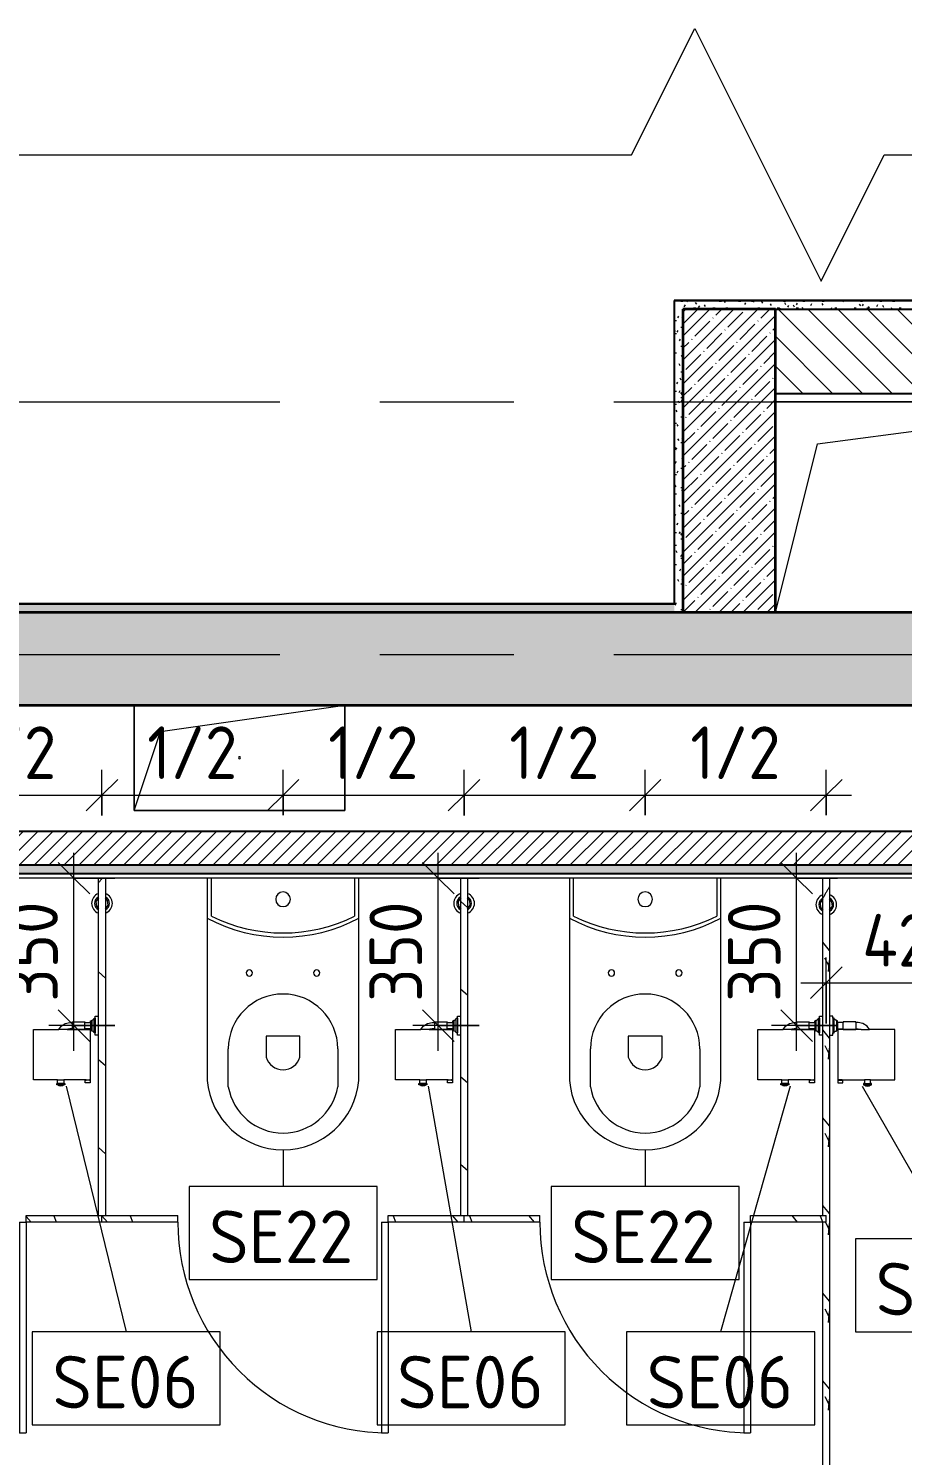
# Model space of a CAD drawing. Header units: millimetres. Extents: x 54725 to 263872, y -8553 to 29614.
# Drawn here: x 97420 to 99496, y 8598 to 11986 of the extents above; entities that cross this region are included whole.
import ezdxf

# ---------------------------------------------------------------- set-up
doc = ezdxf.new("R2010")
doc.units = ezdxf.units.MM
doc.linetypes.add('Осевая', pattern=[1587.5, 317.5, -238.125, 793.75, -238.125])
for name, color, linetype, lineweight in [('A-ANNO-DIMS', 7, 'Continuous', 9), ('A-ANNO-DIMS-50', 7, 'Continuous', 9), ('A-DETL-GENF', 7, 'Continuous', 9), ('A-DOOR', 7, 'Continuous', 9), ('A-GENM', 7, 'Continuous', 9), ('I-WALL', 7, 'Continuous', 9), ('P-SANR-FIXT-IDEN', 7, 'Continuous', 9), ('Оси-2', 7, 'Осевая', 9)]:
    doc.layers.add(name, color=color, linetype=linetype, lineweight=lineweight)
for name, color, linetype, lineweight, true_color in [('A-DETL-GENF-1', 7, 'Continuous', 9, 0x4994b4), ('A-WALL-1', 7, 'Continuous', 35, 0x3c3c3c), ('A-WALL-3', 7, 'Continuous', 25, 0x3c3c3c), ('A-WALL-FNSH-2', 7, 'Continuous', 15, 0x3c3c3c), ('P-SANR-FIXT-1', 7, 'Continuous', 15, 0x4994b4)]:
    doc.layers.add(name, color=color, linetype=linetype, lineweight=lineweight, true_color=true_color)
doc.styles.add('GOST Common', font='GOST_Common.ttf', dxfattribs={"height": 125})
doc.styles.add('ISOCPEUR', font='isocpeur.ttf', dxfattribs={"width": 0.9, "height": 125})
doc.dimstyles.new('ISO-2_5_0_9К_БОЛЬШОЙ', dxfattribs={"dimscale": 304.8, "dimtxt": 124.497647, "dimasz": 0.246063, "dimexe": 0.19685, "dimexo": 0.492126, "dimgap": 0, "dimtad": 1, "dimdec": 0, "dimrnd": 10, "dimzin": 0, "dimdsep": 46, "dimtxsty": 'ISOCPEUR', "dimblk1": 'OBLIQUE', "dimblk2": 'OBLIQUE', "dimsah": 1, "dimcen": 0.09, "dimdle": 0.19685, "dimazin": 0, "dimtfac": 1, "dimtdec": 4, "dimtix": 1, "dimtmove": 0, "dimatfit": 3, "dimfxl": 1, "dimtvp": 1, "dimtolj": 1, "dimtzin": 0, "dimarcsym": 2})
pattern_1 = [(45, (1555.134, 0), (-28.51196, 28.51196), []), (45, (1583.646, 0), (-28.51196, 28.51196), [50.403, -10.081, 1.676, -8.404])]
pattern_2 = [(0, (1555.134, 0), (60.96, 15.24), [5.029, -40.691, 5.029, -40.691, -243.84]), (0, (1555.134, 0), (60.96, 15.24), [-91.44, 5.029, -86.411, 5.029, -40.691, -106.68]), (0, (1555.134, 0), (60.96, 15.24), [-228.6, 5.029, -25.451, 5.029, -71.171]), (120, (1577.994, 7.62), (-43.6782272, 45.1729086), [5.029, -40.691, 5.029, -40.691, -243.84]), (120, (1577.994, 7.62), (-43.6782272, 45.1729086), [-91.44, 5.029, -86.411, 5.029, -40.691, -106.68]), (120, (1577.994, 7.62), (-43.6782272, 45.1729086), [-228.6, 5.029, -25.451, 5.029, -71.171]), (240, (1585.614, 38.1), (-17.2817728, -60.4129086), [5.029, -40.691, 5.029, -40.691, -243.84]), (240, (1585.614, 38.1), (-17.2817728, -60.4129086), [-91.44, 5.029, -86.411, 5.029, -40.691, -106.68]), (240, (1585.614, 38.1), (-17.2817728, -60.4129086), [-228.6, 5.029, -25.451, 5.029, -71.171])]
pattern_3 = [(288.435, (96055.355, 9160), (208.250902, -416.49961), [79.025, -579.519]), (319.399, (96080.345, 9085.03), (1249.5049425, -1041.2430683), [38.399, -1881.571]), (316.848, (95901.25, 9060.04), (3123.769422, -2915.4788923), [91.346, -4475.934]), (289.983, (95967.89, 8997.565), (624.746965, -1666.001328), [48.75, -2388.754]), (270, (95984.55, 9160), (208.25, -208.25), [41.65, -166.6]), (298.443, (95984.55, 9118.35), (-1457.75313005, 2707.24838793), [113.682, -5570.435]), (264.289, (96038.695, 9018.39), (208.2636477, 1874.2483835), [41.858, -2051.029]), (309.806, (96034.53, 8976.74), (-833.007541, 1041.2439595), [32.53, -1593.955])]
pattern_4 = [(288.435, (96915.355, 9160), (208.250902, -416.49961), [79.025, -579.519]), (319.399, (96940.345, 9085.03), (1249.5049425, -1041.2430683), [38.399, -1881.571]), (316.848, (96761.25, 9060.04), (3123.769422, -2915.4788923), [91.346, -4475.934]), (289.983, (96827.89, 8997.565), (624.746965, -1666.001328), [48.75, -2388.754]), (270, (96844.55, 9160), (208.25, -208.25), [41.65, -166.6]), (298.443, (96844.55, 9118.35), (-1457.75313005, 2707.24838793), [113.682, -5570.435]), (264.289, (96898.695, 9018.39), (208.2636477, 1874.2483835), [41.858, -2051.029]), (309.806, (96894.53, 8976.74), (-833.007541, 1041.2439595), [32.53, -1593.955])]
pattern_5 = [(288.435, (97775.355, 9160), (208.250902, -416.49961), [79.025, -579.519]), (319.399, (97800.345, 9085.03), (1249.5049425, -1041.2430683), [38.399, -1881.571]), (316.848, (97621.25, 9060.04), (3123.769422, -2915.4788923), [91.346, -4475.934]), (289.983, (97687.89, 8997.565), (624.746965, -1666.001328), [48.75, -2388.754]), (270, (97704.55, 9160), (208.25, -208.25), [41.65, -166.6]), (298.443, (97704.55, 9118.35), (-1457.75313005, 2707.24838793), [113.682, -5570.435]), (264.289, (97758.695, 9018.39), (208.2636477, 1874.2483835), [41.858, -2051.029]), (309.806, (97754.53, 8976.74), (-833.007541, 1041.2439595), [32.53, -1593.955])]

# ---------------------------------------------------------------- blocks, each defined once
blk = doc.blocks.new('FP_52-Фрагмент 1_11_ Групповая ячейка')
at = {"layer": 'A-GENM'}
for p, q in [((15.8, 8), (17.2, 7.1)), ((17.2, 7.1), (18.7, 6.1)), ((18.7, 6.1), (20.2, 5.2)), ((20.2, 5.2), (21.7, 4.2)), ((21.7, 4.2), (23.3, 3.3)), ((23.3, 3.3), (24.9, 2.4)), ((24.9, 2.4), (26.5, 1.4)), ((26.5, 1.4), (28.1, 0.5)), ((28.1, 0.5), (29.8, -0.5)), ((29.8, -0.5), (31.4, -1.4)), ((31.4, -1.4), (33.1, -2.4)), ((33.1, -2.4), (34.8, -3.3)), ((34.8, -3.3), (36.6, -4.2)), ((36.6, -4.2), (38.3, -5.2)), ((38.3, -5.2), (40, -6.1)), ((40, -6.1), (41.8, -7.1)), ((41.8, -7.1), (43.5, -8))]:
    blk.add_line(p, q, dxfattribs=at)
blk = doc.blocks.new('131_Сантехническая перегородка 7 - СП-1-30858579-Фрагмент 1_11_ Групповая ячейка')
at = {"layer": 'A-GENM'}
h = blk.add_hatch(dxfattribs=at)
h.set_pattern_fill('FP_39', color=256, style=0, pattern_type=2)
h.set_pattern_definition([(198.435, (9964.92, -97705.355), (-416.49961, -208.250902), [79.025, -579.519]), (229.399, (9889.95, -97730.345), (-1041.2430683, -1249.5049425), [38.399, -1881.571]), (226.848, (9864.96, -97551.25), (-2915.4788923, -3123.769422), [91.346, -4475.934]), (199.983, (9802.485, -97617.89), (-1666.001328, -624.746965), [48.75, -2388.754]), (180, (9964.92, -97634.55), (-208.25, -208.25), [41.65, -166.6]), (208.443, (9923.27, -97634.55), (2707.24838793, 1457.75313005), [113.682, -5570.435]), (174.289, (9823.31, -97688.695), (1874.2483835, -208.2636477), [41.858, -2051.029]), (219.806, (9781.66, -97684.53), (1041.2439595, 833.007541), [32.53, -1593.955])])
h.paths.add_polyline_path([(2165.9, -8), (2165.9, 8), (45.9, 8), (45.9, -8), (796.9, -8), (796.9, 0), (812.9, 0), (812.9, -8), (2027.8, -8)])
for p, q in [((-4.1, 8), (45.9, 8)), ((45.9, 8), (2165.9, 8)), ((45.9, -8), (-4.1, -8)), ((796.9, -8), (45.9, -8)), ((2165.9, -8), (812.9, -8))]:
    blk.add_line(p, q, dxfattribs=at)
at = {"layer": 'A-GENM', "flags": 128}
for points in [[(71.5, 8), (62.7, 14.5), (51.9, 13.4), (45.9, 8)], [(45.9, -8), (54.7, -14.5), (65.5, -13.4), (71.5, -8)]]:
    blk.add_lwpolyline(points, dxfattribs=at)
at = {"layer": 'A-GENM'}
for radius, start, end in [(24.6, 19.9113, 160.0887), (17.6, 28.9731, 151.0269), (15.1, 126.8617, 139.5341), (15.1, 78.8699, 82.6459), (15.1, 40.4659, 53.124), (24.6, 199.9113, 340.0887), (17.6, 208.9731, 331.0269), (15.1, 220.4659, 233.124), (15.1, 258.8699, 262.6459), (15.1, 306.8617, 319.5341)]:
    blk.add_arc((58.7, 0), radius, start, end, dxfattribs=at)
blk.add_blockref('FP_52-Фрагмент 1_11_ Групповая ячейка', (0, 0), dxfattribs=at)
blk = doc.blocks.new('FP_53-Фрагмент 1_11_ Групповая ячейка')
at = {"layer": 'A-GENM'}
blk.add_line((0, 8), (0, -8), dxfattribs=at)
blk = doc.blocks.new('131_Сантехническая перегородка 6 - СП-1-30839354-Фрагмент 1_11_ Групповая ячейка')
at = {"layer": 'A-GENM'}
h = blk.add_hatch(dxfattribs=at)
h.set_pattern_fill('FP_40', color=256, style=0, pattern_type=2)
h.set_pattern_definition([(198.435, (9968, -96845.355), (-416.49961, -208.250902), [79.025, -579.519]), (229.399, (9893.03, -96870.345), (-1041.2430683, -1249.5049425), [38.399, -1881.571]), (226.848, (9868.04, -96691.25), (-2915.4788923, -3123.769422), [91.346, -4475.934]), (199.983, (9805.565, -96757.89), (-1666.001328, -624.746965), [48.75, -2388.754]), (180, (9968, -96774.55), (-208.25, -208.25), [41.65, -166.6]), (208.443, (9926.35, -96774.55), (2707.24838793, 1457.75313005), [113.682, -5570.435]), (174.289, (9826.39, -96828.695), (1874.2483835, -208.2636477), [41.858, -2051.029]), (219.806, (9784.74, -96824.53), (1041.2439595, 833.007541), [32.53, -1593.955])])
h.paths.add_polyline_path([(800, 0), (800, 8), (50, 8), (50, -8), (800, -8)])
for p, q in [((0, 8), (50, 8)), ((50, 8), (800, 8)), ((50, -8), (0, -8)), ((800, -8), (50, -8))]:
    blk.add_line(p, q, dxfattribs=at)
at = {"layer": 'A-GENM', "flags": 128}
for points in [[(71.5, 8), (62.7, 14.5), (51.9, 13.4), (45.9, 8)], [(45.9, -8), (54.7, -14.5), (65.5, -13.4), (71.5, -8)]]:
    blk.add_lwpolyline(points, dxfattribs=at)
at = {"layer": 'A-GENM'}
for radius, start, end in [(24.6, 19.9113, 160.0887), (17.6, 28.9731, 151.0269), (15.1, 126.8617, 139.5341), (15.1, 78.8699, 82.6459), (15.1, 40.4659, 53.124), (24.6, 199.9113, 340.0887), (17.6, 208.9731, 331.0269), (15.1, 220.4659, 233.124), (15.1, 258.8699, 262.6459), (15.1, 306.8617, 319.5341)]:
    blk.add_arc((58.7, 0), radius, start, end, dxfattribs=at)
blk.add_blockref('FP_53-Фрагмент 1_11_ Групповая ячейка', (0, 0), dxfattribs=at)
blk = doc.blocks.new('GM_Отверстие прямоугольное _в плите_ - Отверстие-V54-Фрагмент 1_11_ Групповая ячейка')
at = {"layer": 'A-GENM'}
for p, q in [((-250, -125), (-250, 125)), ((-250, 125), (-250, -125)), ((-187.5, 62.5), (250, 125)), ((250, 125), (250, -125)), ((250, -125), (250, 125)), ((-250, -125), (-187.5, 62.5)), ((250, -125), (-250, -125)), ((-250, -125), (250, -125))]:
    blk.add_line(p, q, dxfattribs=at)
for start, end in [(360, 180), (180, 360)]:
    blk.add_arc((0, 0), 2.5, start, end, dxfattribs=at)
blk = doc.blocks.new('GM_Отверстие прямоугольное _в плите_ - Отверстие-21716910-Фрагмент 1_11_ Групповая ячейка')
at = {"layer": 'A-GENM'}
for p, q in [((-425, 250), (425, 250)), ((425, 250), (-425, 250)), ((-325, 150), (425, 250)), ((425, 250), (425, -250)), ((425, -250), (425, 250)), ((-425, -250), (-325, 150))]:
    blk.add_line(p, q, dxfattribs=at)
for start, end in [(360, 180), (180, 360)]:
    blk.add_arc((0, 0), 2.5, start, end, dxfattribs=at)
blk = doc.blocks.new('WC Seat_2 with Cistern-Wall Based - SE22-33487382-Фрагмент 1_11_ Групповая ячейка')
at = {"layer": 'P-SANR-FIXT-1'}
for p, q in [((-55, 485.5), (-55, 100.5)), ((-5, 410.5), (-5, 500.5)), ((255, 500.5), (255, 410.5)), ((305, 100.5), (305, 485.5)), ((85, 430.5), (85, 380.5)), ((165, 380.5), (165, 430.5)), ((85, 380.5), (165, 380.5)), ((-55, 100.5), (-55, 5.5)), ((-45, 5.5), (-45, 95.6)), ((295, 95.6), (295, 5.5)), ((305, 5.5), (305, 100.5))]:
    blk.add_line(p, q, dxfattribs=at)
for centre, radius, start, end in [((125, 469.8), 180.7, 4.9791, 175.0209), ((125, 478.7), 131.8, 9.5273, 170.4727), ((125, 418.8), 41.7, 16.2602, 163.7398), ((125, 410.5), 130, 180, 360), ((45, 230.5), 7.5, 0, 180), ((205, 230.5), 7.5, 0, 180), ((45, 230.5), 7.5, 180, 360), ((205, 230.5), 7.5, 180, 360), ((125, -237), 382.5, 61.9275, 118.0725), ((125, -247), 382.5, 63.6122, 116.3878), ((125, 55.5), 17.5, 0, 180), ((125, 55.5), 17.5, 180, 360)]:
    blk.add_arc(centre, radius, start, end, dxfattribs=at)
blk = doc.blocks.new('131_Сантехническая перегородка_Дверь 5 - СД-1-V70-Фрагмент 1_11_ Групповая ячейка')
at = {"layer": 'A-DOOR'}
h = blk.add_hatch(dxfattribs=at)
h.set_pattern_fill('FP_43', color=256, style=0, pattern_type=2)
h.set_pattern_definition(pattern_3)
h.paths.add_polyline_path([(930, 8), (750, 8), (750, -8), (930, -8)])
at = {"layer": 'A-GENM'}
h = blk.add_hatch(dxfattribs=at)
h.set_pattern_fill('FP_43', color=256, style=0, pattern_type=2)
h.set_pattern_definition(pattern_3)
h.paths.add_polyline_path([(250, 8), (70, 8), (70, -8), (250, -8)])
at = {"layer": 'A-DOOR'}
for p, q in [((266, 508), (250, 508)), ((250, 8), (250, 508)), ((266, 8), (266, 508)), ((266, 8), (250, 8))]:
    blk.add_line(p, q, dxfattribs=at)
blk.add_arc((250, 8), 500, 360, 90, dxfattribs=at)
at = {"layer": 'A-GENM'}
for p, q in [((70, 8), (250, 8)), ((70, 8), (70, -8)), ((250, 8), (250, -8)), ((750, 8), (930, 8)), ((750, 8), (750, -8)), ((930, 8), (930, -8)), ((250, -8), (70, -8)), ((930, -8), (750, -8))]:
    blk.add_line(p, q, dxfattribs=at)
blk = doc.blocks.new('131_Сантехническая перегородка_Дверь 5 - СД-1-V71-Фрагмент 1_11_ Групповая ячейка')
at = {"layer": 'A-DOOR'}
h = blk.add_hatch(dxfattribs=at)
h.set_pattern_fill('FP_44', color=256, style=0, pattern_type=2)
h.set_pattern_definition(pattern_4)
h.paths.add_polyline_path([(750, 8), (750, -8), (930, -8), (930, 8)])
at = {"layer": 'A-GENM'}
h = blk.add_hatch(dxfattribs=at)
h.set_pattern_fill('FP_44', color=256, style=0, pattern_type=2)
h.set_pattern_definition(pattern_4)
h.paths.add_polyline_path([(70, 8), (70, -8), (250, -8), (250, 8)])
at = {"layer": 'A-DOOR'}
for p, q in [((266, 508), (250, 508)), ((250, 8), (250, 508)), ((266, 8), (266, 508)), ((266, 8), (250, 8))]:
    blk.add_line(p, q, dxfattribs=at)
blk.add_arc((250, 8), 500, 360, 90, dxfattribs=at)
at = {"layer": 'A-GENM'}
for p, q in [((70, 8), (250, 8)), ((70, 8), (70, -8)), ((250, 8), (250, -8)), ((750, 8), (930, 8)), ((750, 8), (750, -8)), ((930, 8), (930, -8)), ((250, -8), (70, -8)), ((930, -8), (750, -8))]:
    blk.add_line(p, q, dxfattribs=at)
blk = doc.blocks.new('131_Сантехническая перегородка_Дверь 5 - СД-1-V72-Фрагмент 1_11_ Групповая ячейка')
at = {"layer": 'A-DOOR'}
h = blk.add_hatch(dxfattribs=at)
h.set_pattern_fill('FP_45', color=256, style=0, pattern_type=2)
h.set_pattern_definition(pattern_5)
h.paths.add_polyline_path([(750, 8), (750, -8), (930, -8), (930, 8)])
at = {"layer": 'A-GENM'}
h = blk.add_hatch(dxfattribs=at)
h.set_pattern_fill('FP_45', color=256, style=0, pattern_type=2)
h.set_pattern_definition(pattern_5)
h.paths.add_polyline_path([(70, 8), (70, -8), (250, -8), (250, 8)])
at = {"layer": 'A-DOOR'}
for p, q in [((266, 508), (250, 508)), ((250, 8), (250, 508)), ((266, 8), (266, 508)), ((266, 8), (250, 8))]:
    blk.add_line(p, q, dxfattribs=at)
blk.add_arc((250, 8), 500, 360, 90, dxfattribs=at)
at = {"layer": 'A-GENM'}
for p, q in [((70, 8), (250, 8)), ((70, 8), (70, -8)), ((250, 8), (250, -8)), ((750, 8), (930, 8)), ((750, 8), (750, -8)), ((930, 8), (930, -8)), ((250, -8), (70, -8)), ((930, -8), (750, -8))]:
    blk.add_line(p, q, dxfattribs=at)
blk = doc.blocks.new('FP_74-Фрагмент 1_11_ Групповая ячейка')
at = {"layer": 'A-GENM'}
for p, q in [((-0.5, 2.6), (-0.3, 1.7)), ((-0.3, 1.7), (0, 0.9)), ((0, 8), (0, -8)), ((0, 0.9), (0.5, 0)), ((0.5, 0), (1.1, -0.9)), ((1.1, -0.9), (1.9, -1.8)), ((1.9, -1.8), (2.8, -2.6)), ((2.8, -2.6), (3.8, -3.5)), ((3.8, -3.5), (4.9, -4.4)), ((4.9, -4.4), (6.2, -5.2)), ((6.2, -5.2), (7.6, -6.1)), ((7.6, -6.1), (9.1, -7))]:
    blk.add_line(p, q, dxfattribs=at)
blk = doc.blocks.new('131_Сантехническая перегородка 6 - СП-1-V73-Фрагмент 1_11_ Групповая ячейка')
at = {"layer": 'A-GENM'}
h = blk.add_hatch(dxfattribs=at)
h.set_pattern_fill('FP_46', color=256, style=0, pattern_type=2)
h.set_pattern_definition([(198.435, (9968, -95985.355), (-416.49961, -208.250902), [79.025, -579.519]), (229.399, (9893.03, -96010.345), (-1041.2430683, -1249.5049425), [38.399, -1881.571]), (226.848, (9868.04, -95831.25), (-2915.4788923, -3123.769422), [91.346, -4475.934]), (199.983, (9805.565, -95897.89), (-1666.001328, -624.746965), [48.75, -2388.754]), (180, (9968, -95914.55), (-208.25, -208.25), [41.65, -166.6]), (208.443, (9926.35, -95914.55), (2707.24838793, 1457.75313005), [113.682, -5570.435]), (174.289, (9826.39, -95968.695), (1874.2483835, -208.2636477), [41.858, -2051.029]), (219.806, (9784.74, -95964.53), (1041.2439595, 833.007541), [32.53, -1593.955])])
h.paths.add_polyline_path([(800, 0), (800, 8), (50, 8), (50, -8), (800, -8)])
for p, q in [((0, 8), (50, 8)), ((50, 8), (800, 8)), ((50, -8), (0, -8)), ((800, -8), (50, -8))]:
    blk.add_line(p, q, dxfattribs=at)
at = {"layer": 'A-GENM', "flags": 128}
for points in [[(71.5, 8), (62.7, 14.5), (51.9, 13.4), (45.9, 8)], [(45.9, -8), (54.7, -14.5), (65.5, -13.4), (71.5, -8)]]:
    blk.add_lwpolyline(points, dxfattribs=at)
at = {"layer": 'A-GENM'}
for radius, start, end in [(24.6, 19.9113, 160.0887), (17.6, 28.9731, 151.0269), (15.1, 126.8617, 139.5341), (15.1, 78.8699, 82.6459), (15.1, 40.4659, 53.124), (24.6, 199.9113, 340.0887), (17.6, 208.9731, 331.0269), (15.1, 220.4659, 233.124), (15.1, 258.8699, 262.6459), (15.1, 306.8617, 319.5341)]:
    blk.add_arc((58.7, 0), radius, start, end, dxfattribs=at)
blk.add_blockref('FP_74-Фрагмент 1_11_ Групповая ячейка', (0, 0), dxfattribs=at)
blk = doc.blocks.new('Sanitary_Toilet-Accessories_Gessi_Wall-mounted-paper-roll-holder-65449 - Chrome-30913797-Фрагмент 1_11_ Групповая ячейка')
at = {"layer": 'A-DETL-GENF-1'}
for p, q in [((95082.6, 9617.9), (95092.2, 9624.3)), ((95092.2, 9624.3), (95103.5, 9626.5)), ((95103.5, 9626.5), (95109, 9626.5)), ((95109, 9626.5), (95109, 9628)), ((95109, 9628), (95139, 9628)), ((95109, 9626.5), (95109, 9611.5)), ((95139, 9628), (95139, 9626.5)), ((95139, 9611.5), (95139, 9626.5)), ((95139, 9626.5), (95152.5, 9626.5)), ((95152.5, 9626.5), (95152.5, 9630)), ((95152.5, 9630), (95155, 9630)), ((95152.5, 9628), (95152.5, 9609.5)), ((95155, 9632), (95157, 9632.3)), ((95155, 9630), (95155, 9632)), ((95155, 9630), (95155, 9608)), ((95157, 9632.3), (95158.9, 9633.3)), ((95158.9, 9633.3), (95160.3, 9634.8)), ((95160.3, 9634.8), (95161, 9636.5)), ((95161, 9601.5), (95161, 9636.5)), ((95161, 9636.5), (95163.5, 9636.5)), ((95163.5, 9636.5), (95163.5, 9641.5)), ((95163.5, 9641.5), (95171.5, 9641.5)), ((95163.5, 9636.5), (95163.5, 9601.5)), ((95016.8, 9607.9), (95016.9, 9609.5)), ((95016.8, 9491.8), (95016.8, 9607.9)), ((95016.9, 9609.5), (95077.1, 9609.5)), ((95077.1, 9609.5), (95082.6, 9617.9)), ((95096.6, 9609.5), (95077.1, 9609.5)), ((95098, 9610.4), (95096.6, 9609.5)), ((95096.6, 9609.5), (95141.8, 9609.5)), ((95103.5, 9611.5), (95098, 9610.4)), ((95109, 9611.5), (95103.5, 9611.5)), ((95109, 9610), (95109, 9611.5)), ((95139, 9610), (95109, 9610)), ((95141.8, 9611.5), (95139, 9611.5)), ((95139, 9611.5), (95139, 9610)), ((95149.8, 9611.5), (95141.8, 9611.5)), ((95141.8, 9609.5), (95141.8, 9611.5)), ((95141.8, 9609.5), (95149.8, 9609.5)), ((95152.5, 9611.5), (95149.8, 9611.5)), ((95149.8, 9611.5), (95149.8, 9609.5)), ((95149.8, 9609.5), (95151.8, 9609.5)), ((95151.8, 9609.5), (95151.8, 9490.5)), ((95152.5, 9608), (95152.5, 9611.5)), ((95155, 9608), (95152.5, 9608)), ((95155, 9606), (95155, 9608)), ((95157, 9605.7), (95155, 9606)), ((95158.9, 9604.7), (95157, 9605.7)), ((95160.3, 9603.2), (95158.9, 9604.7)), ((95161, 9601.5), (95160.3, 9603.2)), ((95163.5, 9601.5), (95161, 9601.5)), ((95163.5, 9596.5), (95163.5, 9601.5)), ((95171.5, 9596.5), (95163.5, 9596.5)), ((95016.9, 9490.5), (95016.8, 9491.8)), ((95074, 9490.5), (95016.9, 9490.5)), ((95074, 9490.5), (95089, 9490.5)), ((95074, 9481.5), (95074, 9490.5)), ((95141.8, 9490.5), (95089, 9490.5)), ((95089, 9490.5), (95089, 9481.5)), ((95139.8, 9483), (95139.8, 9489.5)), ((95139.8, 9489.5), (95141.8, 9489.5)), ((95141.8, 9490.5), (95149.8, 9490.5)), ((95141.8, 9489.5), (95141.8, 9490.5)), ((95149.8, 9489.5), (95141.8, 9489.5)), ((95151.8, 9490.5), (95149.8, 9490.5)), ((95149.8, 9490.5), (95149.8, 9489.5)), ((95149.8, 9489.5), (95151.8, 9489.5)), ((95151.8, 9489.5), (95151.8, 9483)), ((95072, 9478), (95072, 9481.5)), ((95072, 9481.5), (95074, 9481.5)), ((95074, 9478), (95072, 9478)), ((95089, 9481.5), (95074, 9481.5)), ((95089, 9478), (95074, 9478)), ((95077.5, 9476.1), (95074, 9478)), ((95081.5, 9475.5), (95077.5, 9476.1)), ((95085.5, 9476.1), (95081.5, 9475.5)), ((95089, 9478), (95085.5, 9476.1)), ((95089, 9481.5), (95091, 9481.5)), ((95091, 9478), (95089, 9478)), ((95091, 9481.5), (95091, 9478)), ((95151.8, 9483), (95139.8, 9483))]:
    blk.add_line(p, q, dxfattribs=at)
blk = doc.blocks.new('Sanitary_Toilet-Accessories_Gessi_Wall-mounted-paper-roll-holder-65449 - Chrome-30916167-Фрагмент 1_11_ Групповая ячейка')
at = {"layer": 'A-DETL-GENF-1'}
for p, q in [((97775.5, 9641.5), (97767.5, 9641.5)), ((97775.5, 9636.5), (97775.5, 9641.5)), ((97775.5, 9636.5), (97775.5, 9601.5)), ((97778, 9636.5), (97775.5, 9636.5)), ((97778, 9601.5), (97778, 9636.5)), ((97778.7, 9634.8), (97778, 9636.5)), ((97780.1, 9633.3), (97778.7, 9634.8)), ((97782, 9632.3), (97780.1, 9633.3)), ((97784, 9632), (97782, 9632.3)), ((97784, 9630), (97784, 9632)), ((97784, 9630), (97784, 9608)), ((97786.5, 9630), (97784, 9630)), ((97786.5, 9626.5), (97786.5, 9630)), ((97786.5, 9628), (97786.5, 9609.5)), ((97800, 9626.5), (97786.5, 9626.5)), ((97800, 9628), (97800, 9626.5)), ((97830, 9628), (97800, 9628)), ((97800, 9611.5), (97800, 9626.5)), ((97830, 9626.5), (97830, 9628)), ((97830, 9626.5), (97830, 9611.5)), ((97835.5, 9626.5), (97830, 9626.5)), ((97846.8, 9624.3), (97835.5, 9626.5)), ((97856.4, 9617.9), (97846.8, 9624.3)), ((97767.5, 9596.5), (97775.5, 9596.5)), ((97775.5, 9601.5), (97778, 9601.5)), ((97775.5, 9596.5), (97775.5, 9601.5)), ((97778, 9601.5), (97778.7, 9603.2)), ((97778.7, 9603.2), (97780.1, 9604.7)), ((97780.1, 9604.7), (97782, 9605.7)), ((97782, 9605.7), (97784, 9606)), ((97784, 9608), (97786.5, 9608)), ((97784, 9606), (97784, 9608)), ((97786.5, 9611.5), (97789.3, 9611.5)), ((97786.5, 9608), (97786.5, 9611.5)), ((97787.3, 9609.5), (97787.3, 9490.5)), ((97789.3, 9609.5), (97787.3, 9609.5)), ((97789.3, 9611.5), (97797.3, 9611.5)), ((97789.3, 9611.5), (97789.3, 9609.5)), ((97797.3, 9609.5), (97789.3, 9609.5)), ((97797.3, 9611.5), (97800, 9611.5)), ((97797.3, 9609.5), (97797.3, 9611.5)), ((97842.4, 9609.5), (97797.3, 9609.5)), ((97800, 9611.5), (97800, 9610)), ((97800, 9610), (97830, 9610)), ((97830, 9611.5), (97835.5, 9611.5)), ((97830, 9610), (97830, 9611.5)), ((97835.5, 9611.5), (97841, 9610.4)), ((97841, 9610.4), (97842.4, 9609.5)), ((97842.4, 9609.5), (97861.9, 9609.5)), ((97861.9, 9609.5), (97856.4, 9617.9)), ((97922.1, 9609.5), (97861.9, 9609.5)), ((97922.2, 9607.9), (97922.1, 9609.5)), ((97922.2, 9491.8), (97922.2, 9607.9)), ((97787.3, 9490.5), (97789.3, 9490.5)), ((97787.3, 9489.5), (97787.3, 9483)), ((97789.3, 9489.5), (97787.3, 9489.5)), ((97797.3, 9490.5), (97789.3, 9490.5)), ((97789.3, 9490.5), (97789.3, 9489.5)), ((97789.3, 9489.5), (97797.3, 9489.5)), ((97797.3, 9490.5), (97850, 9490.5)), ((97797.3, 9489.5), (97797.3, 9490.5)), ((97799.3, 9489.5), (97797.3, 9489.5)), ((97799.3, 9483), (97799.3, 9489.5)), ((97865, 9490.5), (97850, 9490.5)), ((97850, 9490.5), (97850, 9481.5)), ((97865, 9490.5), (97922.1, 9490.5)), ((97865, 9481.5), (97865, 9490.5)), ((97922.1, 9490.5), (97922.2, 9491.8)), ((97787.3, 9483), (97799.3, 9483)), ((97848, 9481.5), (97848, 9478)), ((97850, 9481.5), (97848, 9481.5)), ((97848, 9478), (97850, 9478)), ((97850, 9481.5), (97865, 9481.5)), ((97850, 9478), (97865, 9478)), ((97850, 9478), (97853.5, 9476.1)), ((97853.5, 9476.1), (97857.5, 9475.5)), ((97857.5, 9475.5), (97861.5, 9476.1)), ((97861.5, 9476.1), (97865, 9478)), ((97867, 9481.5), (97865, 9481.5)), ((97865, 9478), (97867, 9478)), ((97867, 9478), (97867, 9481.5))]:
    blk.add_line(p, q, dxfattribs=at)
blk = doc.blocks.new('DET_L_Линия разрыва - М100-30706353-Фрагмент 1_11_ Групповая ячейка')
at = {"layer": 'A-DETL-GENF'}
for p, q in [((4254.9, 300), (4104.9, 0)), ((4554.9, -300), (4254.9, 300)), ((4104.9, 0), (0, 0)), ((4704.9, 0), (4554.9, -300)), ((8809.8, 0), (4704.9, 0))]:
    blk.add_line(p, q, dxfattribs=at)
blk = doc.blocks.new('М_сантехническая_рамка1 - В рамке-30590747-Фрагмент 1_11_ Групповая ячейка')
at = {"layer": 'P-SANR-FIXT-IDEN'}
for p, q in [((4.293, 2.24), (-4.639, 2.24)), ((-4.639, 2.24), (-4.639, -2.178)), ((4.293, -2.178), (4.293, 2.24)), ((-4.639, -2.178), (4.293, -2.178))]:
    blk.add_line(p, q, dxfattribs=at)
blk = doc.blocks.new('DIMBLOCK41-Фрагмент 1_11_ Групповая ячейка')
at = {"layer": 'A-ANNO-DIMS-50'}
for p, q in [((97164.6, 10119), (97164.6, 10226.1)), ((97594.6, 10118), (97594.6, 10226.1)), ((97164.6, 10166.1), (97654.6, 10166.1)), ((97164.6, 10166.1), (97164.6, 10119)), ((97594.6, 10166.1), (97594.6, 10118))]:
    blk.add_line(p, q, dxfattribs=at)
at = {"layer": 'A-ANNO-DIMS-50', "lineweight": 20}
for p, q in [((97164.6, 10166.1), (97202.1, 10203.6)), ((97594.6, 10166.1), (97632.1, 10203.6)), ((97164.6, 10166.1), (97127.1, 10128.6)), ((97594.6, 10166.1), (97557.1, 10128.6))]:
    blk.add_line(p, q, dxfattribs=at)
at = {"layer": 'A-ANNO-DIMS-50', "color": 0, "insert": (97271.9, 10329.4), "char_height": 125, "width": 258.572, "attachment_point": 1, "line_spacing_factor": 1.149209, "style": 'ISOCPEUR'}
blk.add_mtext('1/2', dxfattribs=at)
blk = doc.blocks.new('_Oblique')
at = {"color": 0, "linetype": 'ByBlock', "lineweight": -2}
blk.add_line((-0.5, -0.5), (0.5, 0.5), dxfattribs=at)
blk = doc.blocks.new('DIMBLOCK42-Фрагмент 1_11_ Групповая ячейка')
at = {"layer": 'A-ANNO-DIMS-50'}
for p, q in [((97594.6, 10118), (97594.6, 10226.1)), ((98024.6, 10119), (98024.6, 10226.1)), ((97534.6, 10166.1), (98024.6, 10166.1)), ((97594.6, 10166.1), (97594.6, 10118)), ((98024.6, 10166.1), (98024.6, 10119))]:
    blk.add_line(p, q, dxfattribs=at)
at = {"layer": 'A-ANNO-DIMS-50', "lineweight": 20}
for p, q in [((97594.6, 10166.1), (97632.1, 10203.6)), ((98024.6, 10166.1), (98062.1, 10203.6)), ((97594.6, 10166.1), (97557.1, 10128.6)), ((98024.6, 10166.1), (97987.1, 10128.6))]:
    blk.add_line(p, q, dxfattribs=at)
at = {"layer": 'A-ANNO-DIMS-50', "color": 0, "insert": (97701.9, 10329.4), "char_height": 125, "width": 258.572, "attachment_point": 1, "line_spacing_factor": 1.149209, "style": 'ISOCPEUR'}
blk.add_mtext('1/2', dxfattribs=at)
blk = doc.blocks.new('DIMBLOCK43-Фрагмент 1_11_ Групповая ячейка')
at = {"layer": 'A-ANNO-DIMS-50'}
for p, q in [((98024.6, 10119), (98024.6, 10226.1)), ((98454.6, 10118), (98454.6, 10226.1)), ((98024.6, 10166.1), (98514.6, 10166.1)), ((98024.6, 10166.1), (98024.6, 10119)), ((98454.6, 10166.1), (98454.6, 10118))]:
    blk.add_line(p, q, dxfattribs=at)
at = {"layer": 'A-ANNO-DIMS-50', "lineweight": 20}
for p, q in [((98024.6, 10166.1), (98062.1, 10203.6)), ((98454.6, 10166.1), (98492.1, 10203.6)), ((98024.6, 10166.1), (97987.1, 10128.6)), ((98454.6, 10166.1), (98417.1, 10128.6))]:
    blk.add_line(p, q, dxfattribs=at)
at = {"layer": 'A-ANNO-DIMS-50', "color": 0, "insert": (98131.9, 10329.4), "char_height": 125, "width": 258.572, "attachment_point": 1, "line_spacing_factor": 1.149209, "style": 'ISOCPEUR'}
blk.add_mtext('1/2', dxfattribs=at)
blk = doc.blocks.new('DIMBLOCK44-Фрагмент 1_11_ Групповая ячейка')
at = {"layer": 'A-ANNO-DIMS-50'}
for p, q in [((98454.6, 10118), (98454.6, 10226.1)), ((98884.6, 10119), (98884.6, 10226.1)), ((98394.6, 10166.1), (98884.6, 10166.1)), ((98454.6, 10166.1), (98454.6, 10118)), ((98884.6, 10166.1), (98884.6, 10119))]:
    blk.add_line(p, q, dxfattribs=at)
at = {"layer": 'A-ANNO-DIMS-50', "lineweight": 20}
for p, q in [((98454.6, 10166.1), (98492.1, 10203.6)), ((98884.6, 10166.1), (98922.1, 10203.6)), ((98454.6, 10166.1), (98417.1, 10128.6)), ((98884.6, 10166.1), (98847.1, 10128.6))]:
    blk.add_line(p, q, dxfattribs=at)
at = {"layer": 'A-ANNO-DIMS-50', "color": 0, "insert": (98561.9, 10329.4), "char_height": 125, "width": 258.572, "attachment_point": 1, "line_spacing_factor": 1.149209, "style": 'ISOCPEUR'}
blk.add_mtext('1/2', dxfattribs=at)
blk = doc.blocks.new('DIMBLOCK45-Фрагмент 1_11_ Групповая ячейка')
at = {"layer": 'A-ANNO-DIMS-50'}
for p, q in [((98884.6, 10119), (98884.6, 10226.1)), ((99314.6, 10119), (99314.6, 10226.1)), ((98884.6, 10166.1), (99374.6, 10166.1)), ((98884.6, 10166.1), (98884.6, 10119)), ((99314.6, 10166.1), (99314.6, 10119))]:
    blk.add_line(p, q, dxfattribs=at)
at = {"layer": 'A-ANNO-DIMS-50', "lineweight": 20}
for p, q in [((98884.6, 10166.1), (98922.1, 10203.6)), ((99314.6, 10166.1), (99352.1, 10203.6)), ((98884.6, 10166.1), (98847.1, 10128.6)), ((99314.6, 10166.1), (99277.1, 10128.6))]:
    blk.add_line(p, q, dxfattribs=at)
at = {"layer": 'A-ANNO-DIMS-50', "color": 0, "insert": (98991.9, 10329.4), "char_height": 125, "width": 258.572, "attachment_point": 1, "line_spacing_factor": 1.149209, "style": 'ISOCPEUR'}
blk.add_mtext('1/2', dxfattribs=at)
blk = doc.blocks.new('DIMBLOCK47-Фрагмент 1_11_ Групповая ячейка')
at = {"layer": 'A-ANNO-DIMS-50'}
for p, q in [((97528.1, 9559), (97528.1, 10029)), ((97625, 9969), (97468.1, 9969)), ((97528.1, 9969), (97625, 9969)), ((97625, 9619), (97468.1, 9619)), ((97528.1, 9619), (97625, 9619))]:
    blk.add_line(p, q, dxfattribs=at)
at = {"layer": 'A-ANNO-DIMS-50', "lineweight": 20}
for p, q in [((97528.1, 9969), (97490.6, 10006.5)), ((97528.1, 9969), (97565.6, 9931.5)), ((97528.1, 9619), (97490.6, 9656.5)), ((97528.1, 9619), (97565.6, 9581.5))]:
    blk.add_line(p, q, dxfattribs=at)
at = {"layer": 'A-ANNO-DIMS-50', "color": 0, "insert": (97364.8, 9675.5), "char_height": 125, "width": 284.429, "attachment_point": 1, "rotation": 90, "line_spacing_factor": 1.149209, "style": 'ISOCPEUR'}
blk.add_mtext('350', dxfattribs=at)
blk = doc.blocks.new('DIMBLOCK48-Фрагмент 1_11_ Групповая ячейка')
at = {"layer": 'A-ANNO-DIMS-50'}
for p, q in [((98393.1, 9559), (98393.1, 10029)), ((98490, 9969), (98333.1, 9969)), ((98393.1, 9969), (98490, 9969)), ((98490, 9619), (98333.1, 9619)), ((98393.1, 9619), (98490, 9619))]:
    blk.add_line(p, q, dxfattribs=at)
at = {"layer": 'A-ANNO-DIMS-50', "lineweight": 20}
for p, q in [((98393.1, 9969), (98355.6, 10006.5)), ((98393.1, 9969), (98430.6, 9931.5)), ((98393.1, 9619), (98355.6, 9656.5)), ((98393.1, 9619), (98430.6, 9581.5))]:
    blk.add_line(p, q, dxfattribs=at)
at = {"layer": 'A-ANNO-DIMS-50', "color": 0, "insert": (98229.8, 9675.5), "char_height": 125, "width": 284.429, "attachment_point": 1, "rotation": 90, "line_spacing_factor": 1.149209, "style": 'ISOCPEUR'}
blk.add_mtext('350', dxfattribs=at)
blk = doc.blocks.new('DIMBLOCK49-Фрагмент 1_11_ Групповая ячейка')
at = {"layer": 'A-ANNO-DIMS-50'}
for p, q in [((99244.3, 9559), (99244.3, 10029)), ((99341.2, 9969), (99184.3, 9969)), ((99244.3, 9969), (99341.2, 9969)), ((99341.2, 9619), (99184.3, 9619)), ((99244.3, 9619), (99341.2, 9619))]:
    blk.add_line(p, q, dxfattribs=at)
at = {"layer": 'A-ANNO-DIMS-50', "lineweight": 20}
for p, q in [((99244.3, 9969), (99206.8, 10006.5)), ((99244.3, 9969), (99281.8, 9931.5)), ((99244.3, 9619), (99206.8, 9656.5)), ((99244.3, 9619), (99281.8, 9581.5))]:
    blk.add_line(p, q, dxfattribs=at)
at = {"layer": 'A-ANNO-DIMS-50', "color": 0, "insert": (99081, 9675.5), "char_height": 125, "width": 284.429, "attachment_point": 1, "rotation": 90, "line_spacing_factor": 1.149209, "style": 'ISOCPEUR'}
blk.add_mtext('350', dxfattribs=at)
blk = doc.blocks.new('DIMBLOCK54-Фрагмент 1_11_ Групповая ячейка')
at = {"layer": 'A-ANNO-DIMS-50'}
for p, q in [((99314.6, 9623.8), (99314.6, 9780.8)), ((99734.6, 9623.8), (99734.6, 9780.8)), ((99254.6, 9720.8), (99794.6, 9720.8)), ((99314.6, 9720.8), (99314.6, 9623.8)), ((99734.6, 9720.8), (99734.6, 9623.8))]:
    blk.add_line(p, q, dxfattribs=at)
at = {"layer": 'A-ANNO-DIMS-50', "lineweight": 20}
for p, q in [((99314.6, 9720.8), (99352.1, 9758.3)), ((99734.6, 9720.8), (99772.1, 9758.3)), ((99314.6, 9720.8), (99277.1, 9683.3)), ((99734.6, 9720.8), (99697.1, 9683.3))]:
    blk.add_line(p, q, dxfattribs=at)
at = {"layer": 'A-ANNO-DIMS-50', "color": 0, "insert": (99400.1, 9884.1), "char_height": 125, "width": 298.794, "attachment_point": 1, "line_spacing_factor": 1.149209, "style": 'ISOCPEUR'}
blk.add_mtext('420', dxfattribs=at)

msp = doc.modelspace()

# ---------------------------------------------------------------- hatches: boundary and pattern name
at = {"layer": 'I-WALL'}
h = msp.add_hatch(dxfattribs=at)
h.set_pattern_fill('FP_35', color=256, style=0, pattern_type=2)
h.set_pattern_definition(pattern_2)
h.paths.add_polyline_path([(98974.1, 11320), (100055.1, 11320), (100055.1, 11340), (98954.1, 11340), (98954.1, 11320)])
h = msp.add_hatch(dxfattribs=at)
h.set_pattern_fill('FP_35', color=256, style=0, pattern_type=2)
h.set_pattern_definition(pattern_2)
h.paths.add_polyline_path([(98974.1, 10600), (98974.1, 11320), (98954.1, 11320), (98954.1, 10600)])
h = msp.add_hatch(dxfattribs=at)
h.set_pattern_fill('FP_1', color=256, style=0, pattern_type=2)
h.set_pattern_definition(pattern_1)
h.paths.add_polyline_path([(98974.1, 10600), (99194.1, 10600), (99194.1, 11320), (98974.1, 11320)])
h = msp.add_hatch(dxfattribs=at)
h.set_pattern_fill('FP_5', color=256, style=0, pattern_type=2)
h.set_pattern_definition([(135, (1555.134, 0), (-35.35534, -35.35534), [])])
h.paths.add_polyline_path([(100055.1, 11120), (100055.1, 11320), (99194.1, 11320), (99194.1, 11120), (99339.8, 11120)])
h = msp.add_hatch(dxfattribs=at)
h.set_pattern_fill('FP_35', color=256, style=0, pattern_type=2)
h.set_pattern_definition(pattern_2)
h.paths.add_polyline_path([(98954.1, 10600), (98954.1, 10620), (95015.1, 10620), (95015.1, 10608), (95045.1, 10608), (95045.1, 10600), (96884, 10600)])
h = msp.add_hatch(dxfattribs=at)
h.set_pattern_fill('FP_1', color=256, style=0, pattern_type=2)
h.set_pattern_definition(pattern_1)
h.paths.add_polyline_path([(103165.1, 10380), (103165.1, 10600), (95765.1, 10600), (95765.1, 10380), (103023.5, 10380)])
h = msp.add_hatch(dxfattribs=at)
h.set_pattern_fill('FP_28', color=256, style=0, pattern_type=2)
h.set_pattern_definition([(45, (1555.134, 0), (-17.6776695, 17.6776695), [])])
h.paths.add_polyline_path([(102635.1, 10000), (102635.1, 10080), (95845.1, 10080), (95845.1, 10000), (101795.6, 10000)])
h = msp.add_hatch(dxfattribs=at)
h.set_pattern_fill('FP_35', color=256, style=0, pattern_type=2)
h.set_pattern_definition(pattern_2)
h.paths.add_polyline_path([(102615.1, 9980), (102635.1, 9980), (102635.1, 10000), (95865.1, 10000), (95865.1, 9980), (102614.1, 9980)])

# ---------------------------------------------------------------- linework, layer by layer
at = {"layer": 'A-WALL-1'}
for p, q in [((98974.1, 11320), (98974.1, 10600)), ((99194.1, 11320), (98974.1, 11320)), ((99194.1, 10600), (99194.1, 11320)), ((103165.1, 10600), (95765.1, 10600)), ((95765.1, 10380), (103165.1, 10380))]:
    msp.add_line(p, q, dxfattribs=at)
at = {"layer": 'A-WALL-3'}
for p, q in [((100055.1, 11340), (98954.1, 11340)), ((98954.1, 10620), (98954.1, 11340)), ((99194.1, 11320), (102144.1, 11320)), ((99194.1, 11120), (100055.1, 11120)), ((98954.1, 10620), (95015.1, 10620)), ((95045.1, 10600), (98974.1, 10600)), ((98974.1, 10600), (98974.1, 10600)), ((102635.1, 10080), (95845.1, 10080)), ((102635.1, 10000), (95845.1, 10000)), ((95865.1, 9980), (102615.1, 9980))]:
    msp.add_line(p, q, dxfattribs=at)
at = {"layer": 'A-WALL-FNSH-2'}
for p, q in [((100035.1, 11341), (98953.1, 11341)), ((98953.1, 11341), (98953.1, 10621)), ((98953.1, 10621), (95015.1, 10621)), ((95866.1, 9979), (102614.1, 9979))]:
    msp.add_line(p, q, dxfattribs=at)
at = {"layer": 'I-WALL'}
msp.add_line((102615.1, 9969), (95865.1, 9969), dxfattribs=at)
at = {"layer": 'P-SANR-FIXT-IDEN'}
for p, q in [((97509.3, 9475.5), (97652.3, 8891.8)), ((98369.3, 9475.5), (98471.3, 8891.8)), ((99229.3, 9475.5), (99063.8, 8891.8)), ((99400, 9475.5), (99607.6, 9112.7)), ((98024.6, 9323.9), (98024.6, 9236.8)), ((98884.6, 9323.9), (98884.6, 9236.8))]:
    msp.add_line(p, q, dxfattribs=at)
at = {"layer": 'Оси-2'}
for p, q in [((95079.8, 11100), (102307.1, 11100)), ((95079.8, 10500), (102307.1, 10500))]:
    msp.add_line(p, q, dxfattribs=at)

# ---------------------------------------------------------------- block references
at = {"layer": 'A-DETL-GENF', "rotation": 180}
msp.add_blockref('DET_L_Линия разрыва - М100-30706353-Фрагмент 1_11_ Групповая ячейка', (103557.1, 11686.3), dxfattribs=at)
at = {"layer": 'A-GENM'}
for name, p in [('GM_Отверстие прямоугольное _в плите_ - Отверстие-21716910-Фрагмент 1_11_ Групповая ячейка', (99619.1, 10850)), ('GM_Отверстие прямоугольное _в плите_ - Отверстие-V54-Фрагмент 1_11_ Групповая ячейка', (97921.2, 10255))]:
    msp.add_blockref(name, p, dxfattribs=at)
for name, p, rotation in [('131_Сантехническая перегородка 6 - СП-1-V73-Фрагмент 1_11_ Групповая ячейка', (97594.6, 9968), 270.0000000000007), ('131_Сантехническая перегородка 6 - СП-1-30839354-Фрагмент 1_11_ Групповая ячейка', (98454.6, 9968), 270.0000000000007), ('131_Сантехническая перегородка 7 - СП-1-30858579-Фрагмент 1_11_ Групповая ячейка', (99314.6, 9964.9), 269.9999999999999), ('131_Сантехническая перегородка_Дверь 5 - СД-1-V70-Фрагмент 1_11_ Групповая ячейка', (97664.6, 9160), 180), ('131_Сантехническая перегородка_Дверь 5 - СД-1-V71-Фрагмент 1_11_ Групповая ячейка', (98524.6, 9160), 180), ('131_Сантехническая перегородка_Дверь 5 - СД-1-V72-Фрагмент 1_11_ Групповая ячейка', (99384.6, 9160), 180)]:
    msp.add_blockref(name, p, dxfattribs=dict(at, rotation=rotation))
at = {"layer": 'P-SANR-FIXT-1', "rotation": 180}
for p in [(98149.6, 9974.5), (99009.6, 9974.5)]:
    msp.add_blockref('WC Seat_2 with Cistern-Wall Based - SE22-33487382-Фрагмент 1_11_ Групповая ячейка', p, dxfattribs=at)
at = {"layer": 'P-SANR-FIXT-1'}
for name, p in [('Sanitary_Toilet-Accessories_Gessi_Wall-mounted-paper-roll-holder-65449 - Chrome-30913797-Фрагмент 1_11_ Групповая ячейка', (2415.1, 0)), ('Sanitary_Toilet-Accessories_Gessi_Wall-mounted-paper-roll-holder-65449 - Chrome-30913797-Фрагмент 1_11_ Групповая ячейка', (3275.1, 0)), ('Sanitary_Toilet-Accessories_Gessi_Wall-mounted-paper-roll-holder-65449 - Chrome-30913797-Фрагмент 1_11_ Групповая ячейка', (4135.1, 0)), ('Sanitary_Toilet-Accessories_Gessi_Wall-mounted-paper-roll-holder-65449 - Chrome-30916167-Фрагмент 1_11_ Групповая ячейка', (1555.1, 0))]:
    msp.add_blockref(name, p, dxfattribs=at)
at = {"layer": 'P-SANR-FIXT-IDEN', "xscale": 49.99999999999998, "yscale": 49.99999999999998, "zscale": 49.99999999999998}
for p in [(98033.3, 9124.8), (98893.3, 9124.8), (99616.3, 9000.7), (97661, 8779.8), (98479.9, 8779.8), (99072.5, 8779.8)]:
    msp.add_blockref('М_сантехническая_рамка1 - В рамке-30590747-Фрагмент 1_11_ Групповая ячейка', p, dxfattribs=at)

# ---------------------------------------------------------------- texts
at = {"layer": 'P-SANR-FIXT-IDEN', "char_height": 125, "width": 444.937, "attachment_point": 1, "style": 'GOST Common'}
for s, insert in [('SE22', (97849, 9180.2)), ('SE22', (98709, 9180.2)), ('SE06', (99432, 9056.1)), ('SE06', (97476.7, 8835.2)), ('SE06', (98295.6, 8835.2)), ('SE06', (98888.2, 8835.2))]:
    msp.add_mtext(s, dxfattribs=dict(at, insert=insert))

# ---------------------------------------------------------------- dimensions: what is measured, and where the dimension line sits
at = {"layer": 'A-ANNO-DIMS'}
for base, p1, p2, override, picture, middle in [((97594.6, 10166.1), (97164.6, 9969), (97594.6, 9968), {"dimpost": '<>', "dimfxl": 430.001163}, 'DIMBLOCK41-Фрагмент 1_11_ Групповая ячейка', (97379.6, 10228.6)), ((98024.6, 10166.1), (97594.6, 9968), (98024.6, 9969), {"dimpost": '<>', "dimfxl": 430.001163}, 'DIMBLOCK42-Фрагмент 1_11_ Групповая ячейка', (97809.6, 10228.6)), ((98454.6, 10166.1), (98024.6, 9969), (98454.6, 9968), {"dimpost": '<>', "dimfxl": 430.001163}, 'DIMBLOCK43-Фрагмент 1_11_ Групповая ячейка', (98239.6, 10228.6)), ((98884.6, 10166.1), (98454.6, 9968), (98884.6, 9969), {"dimpost": '<>', "dimfxl": 430.001163}, 'DIMBLOCK44-Фрагмент 1_11_ Групповая ячейка', (98669.6, 10228.6)), ((99314.6, 10166.1), (98884.6, 9969), (99314.6, 9969), {"dimpost": '<>', "dimfxl": 430}, 'DIMBLOCK45-Фрагмент 1_11_ Групповая ячейка', (99099.6, 10228.6))]:
    dim = msp.add_linear_dim(base=base, p1=p1, p2=p2, text='1/2', dimstyle='ISO-2_5_0_9К_БОЛЬШОЙ', override=override, dxfattribs=at)
    dim.commit()
    dim.dimension.update_dxf_attribs({"geometry": picture, "text_midpoint": middle})
for base, p1, p2, picture, middle in [((97528.1, 9969), (97475, 9619), (97475, 9969), 'DIMBLOCK47-Фрагмент 1_11_ Групповая ячейка', (97465.6, 9794)), ((98393.1, 9969), (98340, 9619), (98340, 9969), 'DIMBLOCK48-Фрагмент 1_11_ Групповая ячейка', (98330.6, 9794)), ((99244.3, 9969), (99191.2, 9619), (99191.2, 9969), 'DIMBLOCK49-Фрагмент 1_11_ Групповая ячейка', (99181.8, 9794))]:
    dim = msp.add_linear_dim(base=base, p1=p1, p2=p2, angle=90, dimstyle='ISO-2_5_0_9К_БОЛЬШОЙ', override={"dimpost": '<>', "dimfxl": 350}, dxfattribs=at)
    dim.commit()
    dim.dimension.update_dxf_attribs({"geometry": picture, "text_midpoint": middle})
dim = msp.add_linear_dim(base=(99734.6, 9720.8), p1=(99314.6, 9773.8), p2=(99734.6, 9773.8), dimstyle='ISO-2_5_0_9К_БОЛЬШОЙ', override={"dimpost": '<>', "dimfxl": 420}, dxfattribs=at)
dim.commit()
dim.dimension.update_dxf_attribs({"geometry": 'DIMBLOCK54-Фрагмент 1_11_ Групповая ячейка', "text_midpoint": (99524.6, 9783.3)})

doc.saveas('drawing.dxf')
